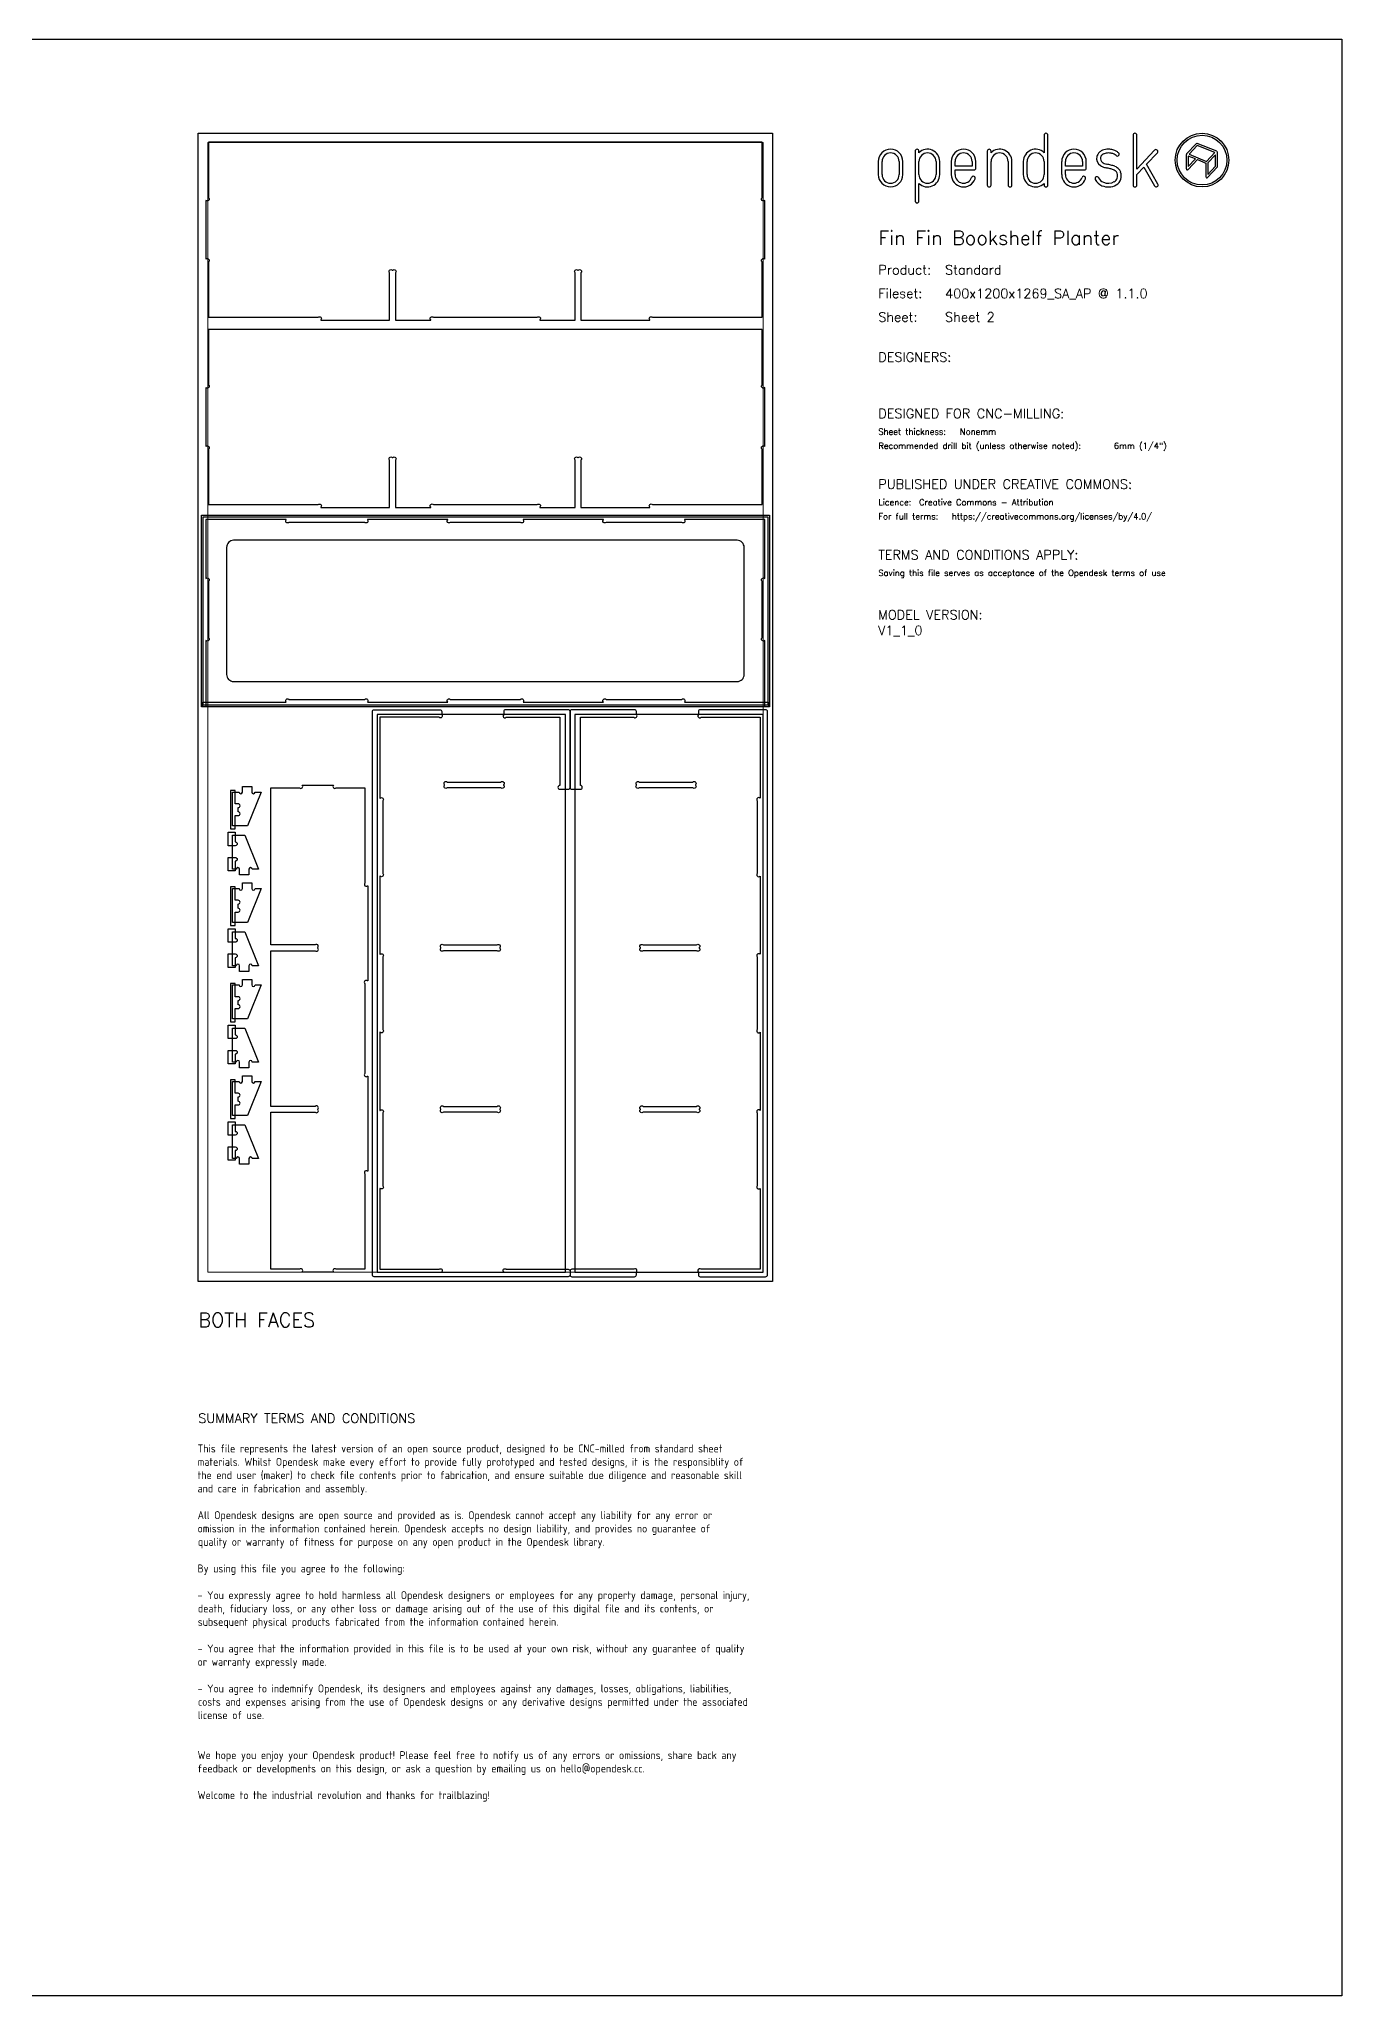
# Model space of a CAD drawing. Header units: millimetres. Extents: x -300 to 5880, y -300 to 4158.
# Drawn here: x 3112 to 5880, y 0 to 4158 of the extents above; entities that cross this region are included whole.
import ezdxf
from ezdxf.enums import TextEntityAlignment as Align

# ---------------------------------------------------------------- set-up
doc = ezdxf.new("R2010")
doc.units = ezdxf.units.MM
doc.layers.add('00-NOPRINT_TEXT', color=7, linetype='Continuous', lineweight=25)
doc.layers.add('00_NOPRINT_TOLERANCE', color=7, linetype='Continuous', lineweight=5)
for name, color, linetype, lineweight, true_color in [('BOARD_$TH-NOMINAL', 3, 'Continuous', 30, 0x00ff00), ('TOP-CUT-INSIDE_12.000MM', 3, 'Continuous', 25, 0x00ff04), ('TOP-CUT-OUTSIDE_12.000MM', 60, 'Continuous', 25, 0xa0ff00), ('TOP-POCKET-INSIDE_6.000MM', 6, 'Continuous', 25, 0xff00e0)]:
    doc.layers.add(name, color=color, linetype=linetype, lineweight=lineweight, true_color=true_color)
doc.styles.add('OD-ISOCP-17_221', font='isocp.shx')
doc.styles.add('OD-ISOCP-17_222', font='isocp.shx')
doc.styles.add('OD-ISOCP-17_223', font='isocp.shx')
doc.styles.add('OD-ISOCP-17_224', font='isocp.shx')
doc.styles.add('OD-ISOCP-17_225', font='isocp.shx')
doc.styles.add('OD-ISOCP-17_226', font='isocp.shx')
doc.styles.add('OD-ISOCP-17_227', font='isocp.shx')
doc.styles.add('OD-ISOCP-17_228', font='isocp.shx')
doc.styles.add('OD-ISOCP-17_229', font='isocp.shx')
doc.styles.add('OD-ISOCP-17_230', font='isocp.shx')
doc.styles.add('OD-ISOCP-17_231', font='isocp.shx')
doc.styles.add('OD-ISOCP-17_232', font='isocp.shx')
doc.styles.add('OD-ISOCP-17_233', font='isocp.shx')
doc.styles.add('OD-ISOCP-17_234', font='isocp.shx')
doc.styles.add('OD-ISOCP-17_235', font='isocp.shx')
doc.styles.add('OD-ISOCP-17_236', font='isocp.shx')
doc.styles.add('OD-ISOCP-17_237', font='isocp.shx')
doc.styles.add('OD-ISOCP-17_238', font='isocp.shx')
doc.styles.add('OD-ISOCP-17_239', font='isocp.shx')
doc.styles.add('OD-SIMPLEX-13_86', font='simplex.shx')
doc.styles.add('OD-SIMPLEX-20_82', font='simplex.shx')
doc.styles.add('OD-SIMPLEX-20_86', font='simplex.shx')
doc.styles.add('OD-SIMPLEX-20_88', font='simplex.shx')
doc.styles.add('OD-SIMPLEX-30_83', font='simplex.shx')
doc.styles.add('OD-SIMPLEX-30_87', font='simplex.shx')

# ---------------------------------------------------------------- blocks, each defined once
blk = doc.blocks.new('Borders Opendesk_7')
at = {"layer": '00-NOPRINT_TEXT'}
for p, q in [((0, 4158), (5880, 4158)), ((5880, 4158), (5880, 0)), ((5247.4, 3954), (5247.4, 3916.7)), ((5255.3, 3848), (5255.3, 3954)), ((5436.4, 3954), (5436.4, 3848)), ((5444.4, 3881.9), (5444.4, 3954)), ((4973.4, 3920.1), (4973.4, 3814.1)), ((4981.3, 3916.7), (4981.3, 3920.1)), ((5126.6, 3920.1), (5126.6, 3848)), ((5134.5, 3916.7), (5134.5, 3920.1)), ((5482.1, 3922), (5444.4, 3881.9)), ((5464.8, 3892.1), (5487.9, 3916.6)), ((5549.5, 3912.6), (5549.5, 3882.2)), ((5570.5, 3935.8), (5550.1, 3914)), ((5553.7, 3909.6), (5553.7, 3887.4)), ((5568.8, 3903.5), (5553.7, 3909.6)), ((5572.6, 3931.9), (5555.2, 3913.4)), ((5555.2, 3913.4), (5592.6, 3898.3)), ((5610, 3916.9), (5572.6, 3931.9)), ((5614.4, 3919.6), (5572.8, 3936.3)), ((5592.6, 3898.3), (5610, 3916.9)), ((5611.5, 3912.4), (5595.2, 3895.1)), ((5611.5, 3888.1), (5611.5, 3912.4)), ((5615.7, 3887.3), (5615.7, 3917.6)), ((4895, 3898), (4895, 3870.1)), ((4902.9, 3870.1), (4902.9, 3898)), ((4939.3, 3898), (4939.3, 3870.1)), ((4947.3, 3870.1), (4947.3, 3898)), ((4981.3, 3870.1), (4981.3, 3898)), ((5017.7, 3898), (5017.7, 3870.1)), ((5025.6, 3870.1), (5025.6, 3898)), ((5050, 3898), (5050, 3870.1)), ((5058, 3888.1), (5058, 3898)), ((5094.4, 3888.1), (5058, 3888.1)), ((5058, 3870.1), (5058, 3880.1)), ((5058, 3880.1), (5098.3, 3880.1)), ((5094.4, 3898), (5094.4, 3888.1)), ((5102.3, 3884.1), (5102.3, 3898)), ((5134.5, 3848), (5134.5, 3898)), ((5170.9, 3898), (5170.9, 3848)), ((5178.9, 3848), (5178.9, 3898)), ((5203, 3898), (5203, 3870.1)), ((5211, 3870.1), (5211, 3898)), ((5247.4, 3898), (5247.4, 3870.1)), ((5284.6, 3898), (5284.6, 3870.1)), ((5292.6, 3888.1), (5292.6, 3898)), ((5329, 3888.1), (5292.6, 3888.1)), ((5292.6, 3870.1), (5292.6, 3880.1)), ((5292.6, 3880.1), (5332.9, 3880.1)), ((5329, 3898), (5329, 3888.1)), ((5336.9, 3884.1), (5336.9, 3898)), ((5444.4, 3870.4), (5459.1, 3886)), ((5444.4, 3848), (5444.4, 3870.4)), ((5459.1, 3886), (5482.1, 3846)), ((5489, 3850), (5464.8, 3892.1)), ((5553.1, 3880.8), (5572.9, 3901.9)), ((5553.7, 3887.4), (5568.8, 3903.5)), ((5572.9, 3901.9), (5591.1, 3894.5)), ((5591.1, 3894.5), (5591.1, 3865.5)), ((5594.7, 3864.1), (5615.1, 3885.8)), ((5595.2, 3895.1), (5595.2, 3870.7)), ((5595.2, 3870.7), (5611.5, 3888.1)), ((4981.3, 3814.1), (4981.3, 3851.4)), ((5247.4, 3851.4), (5247.4, 3848)), ((5880, 0), (0, 0))]:
    blk.add_line(p, q, dxfattribs=at)
for radius in [57, 52.9]:
    blk.add_circle((5582.9, 3901), radius, dxfattribs=at)
for centre, radius, start, end in [((5251.3, 3954), 3.97, 0, 180), ((5440.4, 3954), 3.97, 0, 180), ((4921.1, 3898), 26.1, 0, 180), ((4921.1, 3898), 18.2, 0, 180), ((4977.3, 3920.1), 3.97, 0, 180), ((4999.5, 3898), 26.1, 0, 134.1316), ((4999.5, 3898), 18.2, 0, 180), ((5076.2, 3898), 26.1, 0, 180), ((5076.2, 3898), 18.2, 0, 180), ((5130.6, 3920.1), 3.97, 0, 180), ((5152.7, 3898), 26.1, 0, 134.1316), ((5152.7, 3898), 18.2, 0, 180), ((5229.2, 3898), 26.1, 45.8684, 180), ((5229.2, 3898), 18.2, 0, 180), ((5310.8, 3898), 26.1, 0, 180), ((5310.8, 3898), 18.2, 0, 180), ((5377.2, 3904.5), 18.3, 167.0964, 235.8453), ((5375.9, 3904.8), 16.9, 150.5139, 167.0489), ((5377.5, 3903.4), 19, 138.9882, 149.267), ((5377.5, 3903.4), 19, 127.9168, 138.9882), ((5380.5, 3899.5), 24, 111.7012, 127.9168), ((5375.9, 3904.8), 8.99, 151.0519, 168.0238), ((5377.5, 3903.4), 11.1, 138.9882, 148.8091), ((5377.5, 3903.4), 11.1, 127.9168, 138.9882), ((5380.5, 3899.5), 16, 111.7012, 127.9168), ((5383.5, 3891.9), 32.1, 90, 111.7012), ((5383.5, 3891.9), 24.2, 90, 111.7012), ((5383.5, 3878.8), 45.3, 80.7104, 90), ((5383.5, 3878.8), 37.3, 80.7104, 90), ((5385.9, 3893.2), 22.7, 71.5035, 80.7104), ((5385.9, 3893.2), 30.7, 71.5035, 80.7104), ((5387.1, 3896.7), 19, 61.0356, 71.5035), ((5387.1, 3896.7), 26.9, 61.0356, 71.5035), ((5387.1, 3896.7), 19, 46.7983, 61.0356), ((5387.1, 3896.7), 26.9, 46.7983, 61.0356), ((5402.8, 3913.5), 3.97, 226.7983, 46.7983), ((5485, 3919.3), 3.97, 316.7135, 136.7135), ((5551.6, 3912.6), 2.06, 136.7696, 180), ((5572, 3934.4), 2.06, 68.0714, 136.7696), ((5613.6, 3917.6), 2.06, 0, 68.0714), ((4921.1, 3870.1), 26.1, 180, 0), ((4921.1, 3870.1), 18.2, 180, 0), ((4999.5, 3870.1), 18.2, 180, 0), ((4999.5, 3870.1), 26.1, 225.8684, 0), ((5076.2, 3870.1), 26.1, 180, 340.0258), ((5076.2, 3870.1), 18.2, 180, 340.0258), ((5098.3, 3884.1), 3.97, 270, 0), ((5229.2, 3870.1), 26.1, 180, 314.1316), ((5229.2, 3870.1), 18.2, 180, 0), ((5310.8, 3870.1), 26.1, 180, 340.0258), ((5310.8, 3870.1), 18.2, 180, 340.0258), ((5332.9, 3884.1), 3.97, 270, 0), ((5377.2, 3904.5), 10.3, 167.9603, 235.8613), ((5382, 3911.6), 26.9, 235.8511, 248.0912), ((5382, 3911.6), 18.9, 235.8511, 248.0912), ((5388.7, 3928.4), 44.9, 248.0912, 257.5385), ((5388.7, 3928.4), 37, 248.0912, 257.5385), ((5300, 3526.6), 366.5, 76.1947, 77.5385), ((5300, 3526.6), 374.5, 76.1947, 77.5385), ((5372.7, 3822.5), 61.9, 69.1442, 76.1947), ((5372.7, 3822.5), 69.8, 69.1442, 76.1947), ((5389.5, 3866.6), 14.6, 38.9291, 69.1442), ((5389.5, 3866.6), 22.5, 38.9291, 69.1442), ((5393.9, 3870.2), 8.99, 17.5834, 38.9291), ((5385.6, 3867.6), 17.6, 343.8033, 17.5834), ((5393.9, 3870.2), 16.9, 17.5834, 38.9291), ((5385.6, 3867.6), 25.5, 343.8033, 17.5834), ((5551.6, 3882.2), 2.06, 180, 316.7696), ((5613.6, 3887.3), 2.06, 316.7696, 0), ((5097, 3862.6), 3.97, 340.0258, 160.0258), ((5130.6, 3848), 3.97, 180, 0), ((5174.9, 3848), 3.97, 180, 0), ((5251.3, 3848), 3.97, 180, 0), ((5331.6, 3862.6), 3.97, 340.0258, 160.0258), ((5359.7, 3861.7), 3.97, 24.786, 204.786), ((5380.2, 3871.2), 26.6, 204.786, 247.9544), ((5380.2, 3871.2), 18.7, 204.786, 247.9544), ((5383.5, 3879.3), 35.4, 247.9544, 298.2026), ((5383.5, 3879.3), 27.4, 247.9544, 298.2026), ((5390.6, 3866.1), 12.5, 298.2026, 343.8033), ((5390.6, 3866.1), 20.4, 298.2026, 343.8033), ((5440.4, 3848), 3.97, 180, 0), ((5485.5, 3848), 3.97, 209.8417, 29.8417), ((5593.2, 3865.5), 2.06, 180, 316.7696), ((4977.3, 3814.1), 3.97, 180, 0)]:
    blk.add_arc(centre, radius, start, end, dxfattribs=at)
at = {"layer": '00_NOPRINT_TOLERANCE', "ltscale": 0.379202}
for p, q in [((3450, 3958), (4670, 3958)), ((3450, 1518), (3450, 3958)), ((4670, 3958), (4670, 1518)), ((4670, 1518), (3450, 1518))]:
    blk.add_line(p, q, dxfattribs=at)
at = {"layer": '00_NOPRINT_TOLERANCE', "ltscale": 0.380876}
for p, q in [((3470, 3938), (4650, 3938)), ((4650, 1538), (3470, 1538))]:
    blk.add_line(p, q, dxfattribs=at)
at = {"layer": '00_NOPRINT_TOLERANCE', "ltscale": 0.380023}
for p, q in [((3470, 1538), (3470, 3938)), ((4650, 3938), (4650, 1538))]:
    blk.add_line(p, q, dxfattribs=at)
at = {"layer": 'BOARD_$TH-NOMINAL'}
for p, q in [((3450, 3958), (4670, 3958)), ((3450, 1518), (3450, 3958)), ((4670, 3958), (4670, 1518)), ((4670, 1518), (3450, 1518))]:
    blk.add_line(p, q, dxfattribs=at)
at = {"layer": '00-NOPRINT_TEXT'}
for s, height, style, p in [('Fin Fin Bookshelf Planter', 30, 'OD-SIMPLEX-30_83', (4895, 3720.9)), ('Product:', 20, 'OD-SIMPLEX-20_82', (4895, 3657.9)), ('Standard', 20, 'OD-SIMPLEX-20_82', (5036.9, 3657.9)), ('Fileset:', 20, 'OD-SIMPLEX-20_82', (4895, 3607.7)), ('400x1200x1269_SA_AP @ 1.1.0', 20, 'OD-SIMPLEX-20_82', (5036.9, 3607.6)), ('Sheet:', 20, 'OD-SIMPLEX-20_82', (4895, 3557.4)), ('Sheet 2', 20, 'OD-SIMPLEX-20_82', (5036.9, 3557.5)), ('DESIGNERS:', 20, 'OD-SIMPLEX-20_82', (4895, 3472.4)), ('DESIGNED FOR CNC-MILLING:', 20, 'OD-SIMPLEX-20_82', (4895, 3352.4)), ('Sheet thickness:', 13, 'OD-SIMPLEX-13_86', (4895, 3317.4)), ('Nonemm', 13, 'OD-SIMPLEX-13_86', (5068.3, 3317.4)), ('Recommended drill bit (unless otherwise noted):', 13, 'OD-SIMPLEX-13_86', (4895, 3287.4)), ('6mm (1/4")', 13, 'OD-SIMPLEX-13_86', (5395.5, 3287.4)), ('PUBLISHED UNDER CREATIVE COMMONS:', 20, 'OD-SIMPLEX-20_82', (4895, 3202.4)), ('Licence:', 13, 'OD-SIMPLEX-13_86', (4895, 3167.4)), ('Creative Commons - Attribution', 13, 'OD-SIMPLEX-13_86', (4981.5, 3167.4)), ('For full terms:', 13, 'OD-SIMPLEX-13_86', (4895, 3137.4)), ('https://creativecommons.org/licenses/by/4.0/', 13, 'OD-SIMPLEX-13_86', (5051.1, 3137.4)), ('TERMS AND CONDITIONS APPLY:', 20, 'OD-SIMPLEX-20_82', (4895, 3052.3)), ('Saving this file serves as acceptance of the Opendesk terms of use ', 13, 'OD-SIMPLEX-13_86', (4895, 3017.3))]:
    blk.add_text(s, height=height, dxfattribs=dict(at, style=style)).set_placement(p)
at = {"layer": '00-NOPRINT_TEXT', "color": 7}
for s, height, style, p in [('BOTH FACES', 30, 'OD-SIMPLEX-30_87', (3450, 1451.3)), ('SUMMARY TERMS AND CONDITIONS', 20, 'OD-SIMPLEX-20_86', (3450, 1237.4))]:
    blk.add_text(s, height=height, dxfattribs=dict(at, style=style)).set_placement(p, align=Align.TOP_LEFT)
for s, style, p in [('This file represents the latest version of an open source product, designed to be CNC-milled from standard sheet', 'OD-ISOCP-17_221', (3448.5, 1154.7)), ('materials. Whilst Opendesk make every effort to provide fully prototyped and tested designs, it is the responsiblity of', 'OD-ISOCP-17_222', (3448.5, 1126.3)), ('the end user (maker) to check file contents prior to fabrication, and ensure suitable due diligence and reasonable skill', 'OD-ISOCP-17_223', (3448.5, 1098)), ('and care in fabrication and assembly.', 'OD-ISOCP-17_224', (3448.5, 1069.7)), ('All Opendesk designs are open source and provided as is. Opendesk cannot accept any liability for any error or', 'OD-ISOCP-17_225', (3448.5, 1013)), ('omission in the information contained herein. Opendesk accepts no design liability, and provides no guarantee of', 'OD-ISOCP-17_226', (3448.5, 984.7)), ('quality or warranty of fitness for purpose on any open product in the Opendesk library.', 'OD-ISOCP-17_227', (3449.1, 956.3)), ('By using this file you agree to the following:', 'OD-ISOCP-17_228', (3448.5, 899.7)), ('- You expressly agree to hold harmless all Opendesk designers or employees for any property damage, personal injury,', 'OD-ISOCP-17_229', (3448.5, 843)), ('death, fiduciary loss, or any other loss or damage arising out of the use of this digital file and its contents, or', 'OD-ISOCP-17_230', (3449.1, 814.7)), ('subsequent physical products fabricated from the information contained herein.', 'OD-ISOCP-17_231', (3449, 786.3)), ('- You agree that the information provided in this file is to be used at your own risk, without any guarantee of quality', 'OD-ISOCP-17_232', (3448.5, 729.7)), ('or warranty expressly made.', 'OD-ISOCP-17_233', (3448.5, 701.3)), ('- You agree to indemnify Opendesk, its designers and employees against any damages, losses, obligations, liabilities,', 'OD-ISOCP-17_234', (3448.5, 644.7)), ('costs and expenses arising from the use of Opendesk designs or any derivative designs permitted under the associated', 'OD-ISOCP-17_235', (3449.1, 616.3)), ('license of use.', 'OD-ISOCP-17_236', (3448.8, 588)), ('We hope you enjoy your Opendesk product! Please feel free to notify us of any errors or omissions, share back any', 'OD-ISOCP-17_237', (3448.5, 503)), ('feedback or developments on this design, or ask a question by emailing us on hello@opendesk.cc.', 'OD-ISOCP-17_238', (3448.5, 474.7)), ('Welcome to the industrial revolution and thanks for trailblazing!', 'OD-ISOCP-17_239', (3448.5, 418))]:
    blk.add_text(s, height=17, dxfattribs=dict(at, style=style)).set_placement(p)

msp = doc.modelspace()

# ---------------------------------------------------------------- linework, layer by layer
at = {"layer": 'TOP-CUT-INSIDE_12.000MM'}
msp.add_lwpolyline([(4610, 2808), (4610, 3078, 0.414214), (4595, 3093), (3525, 3093, 0.414214), (3510, 3078), (3510, 2808, 0.414214), (3525, 2793), (4595, 2793, 0.414214)], format="xyb", close=True, dxfattribs=at)
at = {"layer": 'TOP-CUT-OUTSIDE_12.000MM'}
for points in [[(4170.3, 3567, -1), (4175.9, 3561.3), (4175.9, 3561), (4250.8, 3561), (4250.8, 3661.3, -1), (4256.4, 3667), (4257.5, 3667, -1), (4263.2, 3661.3), (4263.2, 3561), (4409.5, 3561), (4409.5, 3561.3, -1), (4415.2, 3567), (4648, 3567), (4648, 3685, -1), (4653.6, 3690.7), (4654, 3690.7), (4654, 3815.4), (4653.6, 3815.4, -1), (4648, 3821), (4648, 3939), (3471.9, 3939), (3471.9, 3821, -1), (3466.3, 3815.4), (3465.9, 3815.4), (3465.9, 3690.7), (3466.3, 3690.7, -1), (3471.9, 3685), (3471.9, 3567), (3704.7, 3567, -1), (3710.3, 3561.3), (3710.3, 3561), (3856.6, 3561), (3856.6, 3661.3, -1), (3862.3, 3667), (3863.4, 3667, -1), (3869, 3661.3), (3869, 3561), (3943.9, 3561), (3943.9, 3561.3, -1), (3949.6, 3567), (4170.3, 3567)], [(4170.3, 3169, -1), (4175.9, 3163.3), (4175.9, 3163), (4250.8, 3163), (4250.8, 3263.3, -1), (4256.4, 3269), (4257.5, 3269, -1), (4263.2, 3263.3), (4263.2, 3163), (4409.5, 3163), (4409.5, 3163.3, -1), (4415.2, 3169), (4648, 3169), (4648, 3287, -1), (4653.6, 3292.7), (4654, 3292.7), (4654, 3417.4), (4653.6, 3417.4, -1), (4648, 3423), (4648, 3541), (3471.9, 3541), (3471.9, 3423, -1), (3466.3, 3417.4), (3465.9, 3417.4), (3465.9, 3292.7), (3466.3, 3292.7, -1), (3471.9, 3287), (3471.9, 3169), (3704.7, 3169, -1), (3710.3, 3163.3), (3710.3, 3163), (3856.6, 3163), (3856.6, 3263.3, -1), (3862.3, 3269), (3863.4, 3269, -1), (3869, 3263.3), (3869, 3163), (3943.9, 3163), (3943.9, 3163.3, -1), (3949.6, 3169), (4170.3, 3169)], [(3743, 2567), (3804, 2567), (3804, 2364.5, 1.000002), (3809.7, 2358.8), (3810, 2358.8), (3810, 2156.6), (3809.7, 2156.6, 1), (3804, 2150.9), (3804, 1960.1, 1), (3809.7, 1954.4), (3810, 1954.4), (3810, 1752.2), (3809.7, 1752.2, 1.000002), (3804, 1746.5), (3804, 1544), (3743, 1544, 1), (3737.3, 1538.3), (3737.3, 1538), (3670.7, 1538), (3670.7, 1538.3, 0.999998), (3665, 1544), (3604, 1544), (3604, 1877.7), (3698.3, 1877.7, 1), (3704, 1883.4), (3704, 1884.4, 1), (3698.3, 1890.1), (3604, 1890.1), (3604, 2220.9), (3698.3, 2220.9, 1), (3704, 2226.6), (3704, 2227.6, 1), (3698.3, 2233.3), (3604, 2233.3), (3604, 2567), (3665, 2567, 0.999998), (3670.7, 2572.7), (3670.7, 2573), (3737.3, 2573), (3737.3, 2572.7, 1), (3743, 2567)]]:
    msp.add_lwpolyline(points, format="xyb", dxfattribs=at)
for points in [[(3460, 3143), (4660, 3143), (4660, 2743), (3460, 2743)], [(4230, 2723), (3830, 2723), (3830, 1538), (4230, 1538)], [(4250, 1538), (4650, 1538), (4650, 2723), (4250, 2723)]]:
    msp.add_lwpolyline(points, close=True, dxfattribs=at)
for points in [[(3543.7, 2558.1), (3543.7, 2570.1), (3563.7, 2570.1), (3563.7, 2558.1, 1), (3570.7, 2558.1), (3583.7, 2558.1), (3554.9, 2486.1), (3522.7, 2486.1), (3522.7, 2558.1), (3536.7, 2558.1, 1)], [(3557.7, 2394.1), (3557.7, 2382.1), (3537.7, 2382.1), (3537.7, 2394.1, 1), (3530.7, 2394.1), (3522.7, 2394.1), (3522.7, 2466.1), (3548.9, 2466.1), (3577.7, 2394.1), (3564.7, 2394.1, 1)], [(3543.7, 2353.1), (3543.7, 2365.1), (3563.7, 2365.1), (3563.7, 2353.1, 1), (3570.7, 2353.1), (3583.7, 2353.1), (3554.9, 2281.1), (3522.7, 2281.1), (3522.7, 2353.1), (3536.7, 2353.1, 1)], [(3557.7, 2189.1), (3557.7, 2177.1), (3537.7, 2177.1), (3537.7, 2189.1, 1), (3530.7, 2189.1), (3522.7, 2189.1), (3522.7, 2261.1), (3548.9, 2261.1), (3577.7, 2189.1), (3564.7, 2189.1, 1)], [(3543.7, 2148.1), (3543.7, 2160.1), (3563.7, 2160.1), (3563.7, 2148.1, 1), (3570.7, 2148.1), (3583.7, 2148.1), (3554.9, 2076.1), (3522.7, 2076.1), (3522.7, 2148.1), (3536.7, 2148.1, 1)], [(3557.7, 1984.1), (3557.7, 1972.1), (3537.7, 1972.1), (3537.7, 1984.1, 1), (3530.7, 1984.1), (3522.7, 1984.1), (3522.7, 2056.1), (3548.9, 2056.1), (3577.7, 1984.1), (3564.7, 1984.1, 1)], [(3543.7, 1943.1), (3543.7, 1955.1), (3563.7, 1955.1), (3563.7, 1943.1, 1), (3570.7, 1943.1), (3583.7, 1943.1), (3554.9, 1871.1), (3522.7, 1871.1), (3522.7, 1943.1), (3536.7, 1943.1, 1)], [(3557.7, 1779.1), (3557.7, 1767.1), (3537.7, 1767.1), (3537.7, 1779.1, 1), (3530.7, 1779.1), (3522.7, 1779.1), (3522.7, 1851.1), (3548.9, 1851.1), (3577.7, 1779.1), (3564.7, 1779.1, 1)]]:
    msp.add_lwpolyline(points, format="xyb", close=True, dxfattribs=at)
at = {"layer": 'TOP-POCKET-INSIDE_6.000MM'}
for points in [[(4477.3, 3131), (4316.4, 3131, -1), (4310.8, 3136.7), (4310.8, 3137), (4140.1, 3137), (4140.1, 3136.7, -1), (4134.5, 3131), (3985.5, 3131, -1), (3979.9, 3136.7), (3979.9, 3137), (3809.2, 3137), (3809.2, 3136.7, -1), (3803.6, 3131), (3642.7, 3131, -1), (3637, 3136.7), (3637, 3137), (3466, 3137), (3466, 3012), (3466.3, 3012, -1), (3472, 3006.3), (3472, 2885.7, -1), (3466.3, 2880), (3466, 2880), (3466, 2739.5), (3456.5, 2739.5), (3456.5, 3146.5), (4663.5, 3146.5), (4663.5, 2739.5), (4654, 2739.5), (4654, 2880), (4653.7, 2880, -1), (4648, 2885.7), (4648, 3006.3, -1), (4653.7, 3012), (4654, 3012), (4654, 3137), (4483, 3137), (4483, 3136.7, -1), (4477.3, 3131)], [(4483, 2749.3), (4483, 2749), (4661.7, 2749), (4661.7, 2739.5), (3459.4, 2739.5), (3459.4, 2749), (3637, 2749), (3637, 2749.3, -1), (3642.7, 2755), (3803.6, 2755, -1), (3809.2, 2749.3), (3809.2, 2749), (3979.9, 2749), (3979.9, 2749.3, -1), (3985.5, 2755), (4134.5, 2755, -1), (4140.1, 2749.3), (4140.1, 2749), (4310.8, 2749), (4310.8, 2749.3, -1), (4316.4, 2755), (4477.3, 2755, -1), (4483, 2749.3)], [(4104.5, 1544), (4236, 1544, -0.414214), (4240, 1540), (4240, 1532, -0.414214), (4236, 1528), (3824, 1528, -0.414214), (3820, 1532), (3820, 2729, -0.414214), (3824, 2733), (3963.3, 2733, -0.414214), (3967.3, 2729), (3967.3, 2722.7, -1), (3961.6, 2717), (3836.1, 2717), (3836.1, 2545.1), (3836.4, 2545.1, -0.999986), (3842.1, 2539.5), (3842.1, 2384.9, -0.999986), (3836.4, 2379.3), (3836.1, 2379.3), (3836.1, 2213.4), (3836.4, 2213.4, -0.999986), (3842.1, 2207.8), (3842.1, 2053.2, -0.999986), (3836.4, 2047.6), (3836.1, 2047.6), (3836.1, 1881.7), (3836.4, 1881.7, -0.999986), (3842.1, 1876.1), (3842.1, 1721.5, -0.999986), (3836.4, 1715.9), (3836.1, 1715.9), (3836.1, 1544), (3961.6, 1544, -1), (3967.3, 1538.3), (3967.3, 1538), (4098.9, 1538), (4098.9, 1538.3, -1), (4104.5, 1544)], [(4098.9, 2722.7, 1), (4104.5, 2717), (4218.1, 2717), (4218.1, 2572, 1), (4218.1, 2564), (4236, 2564, 0.414214), (4240, 2568), (4240, 2729, 0.414214), (4236, 2733), (4102.9, 2733, 0.414214), (4098.9, 2729), (4098.9, 2722.7)], [(4381.1, 2722.7), (4381.1, 2729, 0.414214), (4377.1, 2733), (4244, 2733, 0.414214), (4240, 2729), (4240, 2568, 0.414214), (4244, 2564), (4261.9, 2564, 1), (4261.9, 2572), (4261.9, 2717), (4375.5, 2717, 1), (4381.1, 2722.7)], [(4512.7, 1532, 0.414214), (4516.7, 1528), (4655.5, 1528, 0.414214), (4659.5, 1532), (4659.5, 2729, 0.414214), (4655.5, 2733), (4516.7, 2733, 0.414214), (4512.7, 2729), (4512.7, 2722.7, 1), (4518.4, 2717), (4643.9, 2717), (4643.9, 2545.1), (4643.6, 2545.1, 0.999986), (4637.9, 2539.5), (4637.9, 2384.9, 0.999986), (4643.6, 2379.3), (4643.9, 2379.3), (4643.9, 2213.4), (4643.6, 2213.4, 0.999986), (4637.9, 2207.8), (4637.9, 2053.2, 0.999986), (4643.6, 2047.6), (4643.9, 2047.6), (4643.9, 1881.7), (4643.6, 1881.7, 0.999986), (4637.9, 1876.1), (4637.9, 1721.5, 0.999986), (4643.6, 1715.9), (4643.9, 1715.9), (4643.9, 1544), (4518.4, 1544, 1), (4512.7, 1538.3), (4512.7, 1532)], [(4244, 1528), (4377.1, 1528, 0.414214), (4381.1, 1532), (4381.1, 1538.3, 1), (4375.5, 1544), (4244, 1544, 0.414214), (4240, 1540), (4240, 1532, 0.414214), (4244, 1528)]]:
    msp.add_lwpolyline(points, format="xyb", dxfattribs=at)
for points in [[(4098.8, 2572.7, -0.998989), (4093.1, 2567), (3979.1, 2567, -0.998937), (3973.4, 2572.7), (3973.4, 2573.7, -0.998989), (3979.1, 2579.4), (4093.1, 2579.4, -1), (4098.8, 2573.7)], [(4500.9, 2567), (4386.9, 2567, -0.998989), (4381.2, 2572.7), (4381.2, 2573.7, -1), (4386.9, 2579.4), (4500.9, 2579.4, -0.998989), (4506.6, 2573.7), (4506.6, 2572.7, -0.998937)], [(3534.7, 2525.1, 1), (3534.7, 2533.1), (3528.7, 2533.1), (3528.7, 2561.6), (3518.7, 2561.6), (3518.7, 2479.6), (3528.7, 2479.6), (3528.7, 2508.1), (3534.7, 2508.1, 1), (3534.7, 2516.1)], [(3528.7, 2444.1), (3513.2, 2444.1), (3513.2, 2472.6), (3528.7, 2472.6), (3528.7, 2452.1, -1)], [(3528.7, 2411.1), (3528.7, 2390.6), (3513.2, 2390.6), (3513.2, 2419.1), (3528.7, 2419.1, -1)], [(3534.7, 2328.1), (3528.7, 2328.1), (3528.7, 2356.6), (3518.7, 2356.6), (3518.7, 2274.6), (3528.7, 2274.6), (3528.7, 2303.1), (3534.7, 2303.1, 1), (3534.7, 2311.1), (3534.7, 2320.1, 1)], [(3528.7, 2239.1), (3513.2, 2239.1), (3513.2, 2267.6), (3528.7, 2267.6), (3528.7, 2247.1, -1)], [(3528.7, 2214.1, -1), (3528.7, 2206.1), (3528.7, 2185.6), (3513.2, 2185.6), (3513.2, 2214.1)], [(4090.7, 2227.6), (4090.7, 2226.6, -0.998986), (4085, 2220.9), (3971.2, 2220.9, -0.998934), (3965.5, 2226.6), (3965.5, 2227.6, -0.998992), (3971.2, 2233.3), (4085, 2233.3, -1.000003)], [(4395, 2233.3), (4508.8, 2233.3, -0.998992), (4514.5, 2227.6), (4514.5, 2226.6, -0.998934), (4508.8, 2220.9), (4395, 2220.9, -0.998986), (4389.3, 2226.6), (4389.3, 2227.6, -1.000003)], [(3534.7, 2098.1, 1), (3534.7, 2106.1), (3534.7, 2115.1, 1), (3534.7, 2123.1), (3528.7, 2123.1), (3528.7, 2151.6), (3518.7, 2151.6), (3518.7, 2069.6), (3528.7, 2069.6), (3528.7, 2098.1)], [(3528.7, 2034.1), (3513.2, 2034.1), (3513.2, 2062.6), (3528.7, 2062.6), (3528.7, 2042.1, -1)], [(3528.7, 2001.1), (3528.7, 1980.6), (3513.2, 1980.6), (3513.2, 2009.1), (3528.7, 2009.1, -1)], [(3534.7, 1893.1, 1), (3534.7, 1901.1), (3534.7, 1910.1, 1), (3534.7, 1918.1), (3528.7, 1918.1), (3528.7, 1946.6), (3518.7, 1946.6), (3518.7, 1864.6), (3528.7, 1864.6), (3528.7, 1893.1)], [(4090.7, 1884.4), (4090.7, 1883.4, -0.99894), (4085, 1877.7), (3971.2, 1877.7, -0.998992), (3965.5, 1883.4), (3965.5, 1884.4, -0.998934), (3971.2, 1890.1), (4085, 1890.1, -0.999997)], [(4395, 1890.1), (4508.8, 1890.1, -0.998934), (4514.5, 1884.4), (4514.5, 1883.4, -0.998992), (4508.8, 1877.7), (4395, 1877.7, -0.99894), (4389.3, 1883.4), (4389.3, 1884.4, -0.999997)], [(3528.7, 1829.1), (3513.2, 1829.1), (3513.2, 1857.6), (3528.7, 1857.6), (3528.7, 1837.1, -1)], [(3528.7, 1796.1), (3528.7, 1775.6), (3513.2, 1775.6), (3513.2, 1804.1), (3528.7, 1804.1, -1)]]:
    msp.add_lwpolyline(points, format="xyb", close=True, dxfattribs=at)

# ---------------------------------------------------------------- block references
msp.add_blockref('Borders Opendesk_7', (0, 0))

# ---------------------------------------------------------------- texts
at = {"insert": (4894.6, 2944.9), "char_height": 20, "width": 292.308, "attachment_point": 1, "style": 'OD-SIMPLEX-20_88'}
msp.add_mtext('MODEL VERSION:\\PV1_1_0', dxfattribs=at)

doc.saveas('drawing.dxf')
